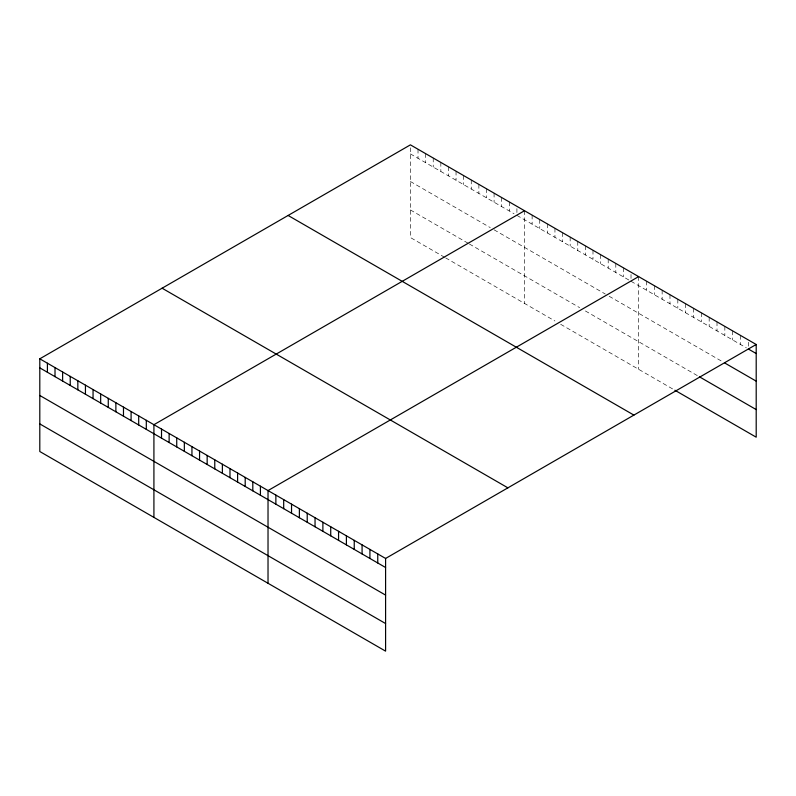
<?xml version="1.0" encoding="UTF-8"?>
<svg xmlns="http://www.w3.org/2000/svg" width="796" height="796" viewBox="0 0 796 796"><rect width="100%" height="100%" fill="white"/><g stroke="black" fill="none" stroke-linecap="round" stroke-linejoin="round"><path stroke-width="0.6" stroke-dasharray="3.98 2.98" d="M410.408 153.897L514.057 213.746M516.912 215.388L629.119 280.172M631.019 281.277L746.399 347.882M410.408 181.498L490.286 227.616M494.087 229.815L605.348 294.052M609.149 296.251L721.912 361.344M410.408 209.945L468.416 243.427M469.361 243.984L579.677 307.664M585.378 310.957L698.39 376.21M444.646 257.307L410.408 237.546L410.408 144.852M445.591 257.854L554.951 320.997M560.653 324.29L673.904 389.672M748.359 342.23L748.359 346.757M740.529 335.434L740.529 344.489M732.688 330.917L732.688 339.972M724.848 326.39L724.848 335.444M717.007 321.863L717.007 330.917M709.176 317.335L709.176 326.39M701.336 312.818L701.336 321.863M693.495 308.291L693.495 317.345M685.654 303.764L685.654 312.818M677.824 299.236L677.824 308.291M669.983 294.709L669.983 303.764M662.143 290.192L662.143 299.236M654.302 285.665L654.302 294.719M646.471 281.137L646.471 290.192M638.631 276.61L638.631 369.304M631.019 274.481L631.019 279.008M623.417 267.824L623.417 276.879M615.805 263.436L615.805 272.491M608.204 259.038L608.204 268.093M600.592 254.65L600.592 263.705M592.99 250.262L592.99 259.307M585.378 245.864L585.378 254.919M577.767 241.477L577.767 250.531M570.165 237.079L570.165 246.133M562.553 232.691L562.553 241.745M554.951 228.303L554.951 237.347M547.34 223.905L547.34 232.959M539.738 219.517L539.738 228.571M532.126 215.119L532.126 224.174M524.514 210.731L524.514 303.425M516.912 208.602L516.912 213.129M509.301 201.945L509.301 211M501.699 197.557L501.699 206.602M494.087 193.159L494.087 202.214M486.485 188.771L486.485 197.826M478.874 184.374L478.874 193.428M471.262 179.986L471.262 189.04M463.66 175.598L463.66 184.642M456.048 171.2L456.048 180.254M448.447 166.812L448.447 175.866M440.835 162.414L440.835 171.468M433.233 158.026L433.233 167.08M425.621 153.628L425.621 162.683M418.019 149.24L418.019 158.295"/><path stroke-width="1.19" d="M39.8 358.817L385.592 558.454L385.592 651.148L39.8 451.511L39.8 358.817L410.408 144.852L756.2 344.489L756.2 437.183L674.879 390.239M524.514 210.731L153.917 424.696L153.917 517.39M638.631 276.61L268.023 490.575L268.023 583.269M385.592 558.454L756.2 344.489M748.359 349.016L756.2 353.543M724.848 363.046L756.2 381.145M699.376 376.777L756.2 409.582M288.102 215.457L633.905 415.104M162.095 288.202L507.898 487.849M39.8 367.871L385.592 567.508M39.8 395.473L385.592 595.11M39.8 423.91L385.592 623.547M377.752 553.936L377.752 562.981M369.921 549.409L369.921 558.464M362.08 544.882L362.08 553.936M354.24 540.355L354.24 549.409M346.399 535.827L346.399 544.882M338.569 531.31L338.569 540.355M330.728 526.783L330.728 535.837M322.887 522.256L322.887 531.31M315.047 517.728L315.047 526.783M307.216 513.201L307.216 522.256M299.376 508.684L299.376 517.738M291.535 504.157L291.535 513.211M283.694 499.629L283.694 508.684M275.864 495.102L275.864 504.157M260.411 486.187L260.411 495.241M252.81 481.799L252.81 490.853M245.198 477.401L245.198 486.455M237.596 473.013L237.596 482.068M229.984 468.615L229.984 477.67M222.382 464.227L222.382 473.282M214.771 459.839L214.771 468.884M207.159 455.441L207.159 464.496M199.557 451.053L199.557 460.108M191.945 446.655L191.945 455.71M184.344 442.268L184.344 451.322M176.732 437.87L176.732 446.924M169.13 433.482L169.13 442.536M161.518 429.094L161.518 438.138M146.305 420.308L146.305 429.362M138.693 415.91L138.693 424.965M131.091 411.522L131.091 420.577M123.479 407.134L123.479 416.179M115.878 402.736L115.878 411.791M108.266 398.348L108.266 407.403M100.664 393.95L100.664 403.005M93.052 389.562L93.052 398.617M85.441 385.165L85.441 394.219M77.839 380.777L77.839 389.831M70.227 376.389L70.227 385.433M62.625 371.991L62.625 381.045M55.014 367.603L55.014 376.657M47.412 363.205L47.412 372.259"/></g></svg>
